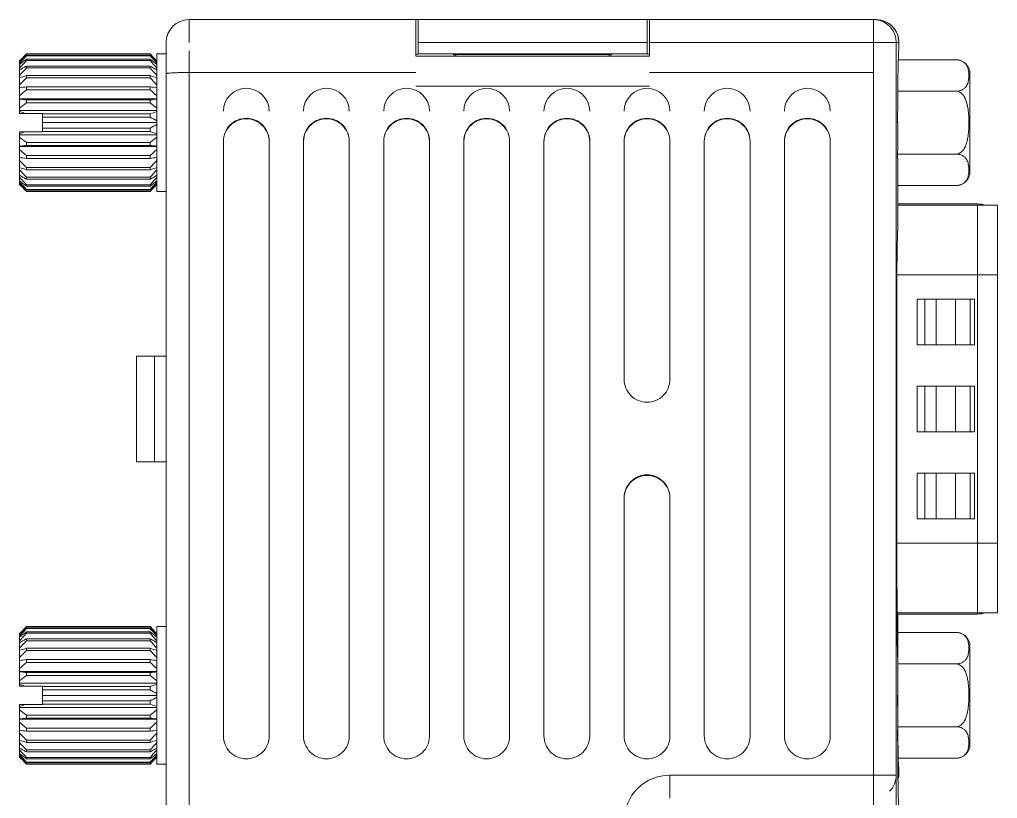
# Model space of a CAD drawing. Header units: millimetres. Extents: x 33157 to 59611, y -29750 to 1750.
# Drawn here: x 53860.87 to 53903.57, y -2091.5 to -2057.5 of the extents above; entities that cross this region are included whole.
import ezdxf

# ---------------------------------------------------------------- set-up
doc = ezdxf.new("R2010")
doc.units = ezdxf.units.MM
for name, color, linetype, lineweight in [('3_GB861_2-87DXF_CONTINUOUS_LINE', 7, 'Continuous', 18), ('LKC270_DXF_CONTINUOUS_LINE', 7, 'Continuous', 18), ('LKC271_DXF_CONTINUOUS_LINE', 7, 'Continuous', 18), ('LKC274_DXF_CONTINUOUS_LINE', 7, 'Continuous', 18), ('LKC276_DXF_CONTINUOUS_LINE', 7, 'Continuous', 18), ('M447D3_DXF_CONTINUOUS_LINE', 7, 'Continuous', 18), ('MALE-SHELL_1DXF_CONTINUOUS_LINE', 7, 'Continuous', 18), ('SCREW_4_DXF_CONTINUOUS_LINE', 7, 'Continuous', 18)]:
    doc.layers.add(name, color=color, linetype=linetype, lineweight=lineweight)

msp = doc.modelspace()

# ---------------------------------------------------------------- linework, layer by layer
at = {"layer": '3_GB861_2-87DXF_CONTINUOUS_LINE', "color": 7, "linetype": 'Continuous'}
for p, q in [((53866.866, -2058.999), (53866.866, -2064.999)), ((53866.866, -2058.999), (53867.266, -2058.999)), ((53866.866, -2064.999), (53867.266, -2064.999)), ((53866.866, -2083.999), (53866.866, -2089.999)), ((53866.866, -2083.999), (53867.266, -2083.999)), ((53866.866, -2089.999), (53867.266, -2089.999))]:
    msp.add_line(p, q, dxfattribs=at)
at = {"layer": 'LKC270_DXF_CONTINUOUS_LINE', "color": 7, "linetype": 'Continuous'}
for p, q in [((53868.266, -2057.499), (53868.266, -2058.499)), ((53868.266, -2057.499), (53878.166, -2057.499)), ((53878.166, -2057.499), (53878.166, -2059.099)), ((53888.366, -2059.099), (53888.366, -2057.499)), ((53888.366, -2057.499), (53898.266, -2057.499)), ((53898.148, -2091.481), (53898.148, -2057.499)), ((53867.266, -2060.859), (53867.266, -2058.499)), ((53888.366, -2058.499), (53899.266, -2058.499)), ((53899.148, -2058.499), (53899.148, -2090.481)), ((53899.266, -2058.754), (53899.266, -2058.499)), ((53868.266, -2096.899), (53868.266, -2058.863)), ((53898.148, -2092.801), (53898.148, -2058.863)), ((53878.166, -2059.099), (53888.366, -2059.099)), ((53879.916, -2059.021), (53879.916, -2059.099)), ((53886.616, -2059.021), (53886.616, -2059.099)), ((53868.266, -2059.811), (53878.166, -2059.811)), ((53888.366, -2059.811), (53898.148, -2059.811)), ((53867.266, -2096.899), (53867.266, -2060.059)), ((53899.148, -2059.901), (53899.148, -2091.801)), ((53878.166, -2060.41), (53888.366, -2060.41)), ((53869.766, -2062.807), (53869.766, -2088.771)), ((53871.766, -2088.771), (53871.766, -2062.807)), ((53873.266, -2062.807), (53873.266, -2088.771)), ((53875.266, -2088.771), (53875.266, -2062.807)), ((53876.766, -2062.807), (53876.766, -2088.771)), ((53878.766, -2088.771), (53878.766, -2062.807)), ((53880.266, -2062.807), (53880.266, -2088.771)), ((53882.266, -2088.771), (53882.266, -2062.807)), ((53883.766, -2062.807), (53883.766, -2088.771)), ((53885.766, -2088.771), (53885.766, -2062.807)), ((53887.266, -2062.807), (53887.266, -2073.204)), ((53889.266, -2073.204), (53889.266, -2062.807)), ((53890.766, -2062.807), (53890.766, -2088.771)), ((53892.766, -2088.771), (53892.766, -2062.807)), ((53894.266, -2062.807), (53894.266, -2088.771)), ((53896.266, -2088.771), (53896.266, -2062.807)), ((53899.21, -2063.546), (53899.21, -2066.731)), ((53899.176, -2082.709), (53899.176, -2069.138)), ((53887.266, -2078.373), (53887.266, -2088.771)), ((53889.266, -2088.771), (53889.266, -2078.373)), ((53899.21, -2083.805), (53899.21, -2085.317)), ((53899.21, -2085.317), (53899.21, -2088.502)), ((53889.266, -2090.481), (53899.148, -2090.481)), ((53889.266, -2091.481), (53889.266, -2090.481)), ((53899.22, -2090.409), (53899.266, -2090.364)), ((53899.266, -2090.364), (53899.266, -2090.243))]:
    msp.add_line(p, q, dxfattribs=at)
for centre, radius, start, end in [((53868.266, -2058.499), 1, 90, 180), ((53898.148, -2058.498), 0.999, 83.2767, 89.9877), ((53898.148, -2058.499), 1, 359.9956, 83.2878), ((53870.766, -2061.499), 1, 0, 180), ((53874.266, -2061.499), 1, 0, 180), ((53877.766, -2061.499), 1, 0, 180), ((53881.266, -2061.499), 1, 0, 180), ((53884.766, -2061.499), 1, 0, 180), ((53888.266, -2061.499), 1, 0, 180), ((53891.766, -2061.499), 1, 0, 180), ((53895.266, -2061.499), 1, 360, 180), ((53870.779, -2088.771), 0.987, 358.5058, 359.9992), ((53874.279, -2088.771), 0.987, 358.5058, 359.9992), ((53877.779, -2088.771), 0.987, 358.5058, 359.9992), ((53881.279, -2088.771), 0.987, 358.5058, 359.9992), ((53884.779, -2088.771), 0.987, 358.5058, 359.9992), ((53888.279, -2088.771), 0.987, 358.5058, 359.9992), ((53891.779, -2088.771), 0.987, 358.5058, 359.9992), ((53895.279, -2088.771), 0.987, 358.5058, 359.9992), ((53889.267, -2092.481), 2, 90.0053, 180.0041), ((53898.149, -2090.481), 1, 315.0017, 0.0193)]:
    msp.add_arc(centre, radius, start, end, dxfattribs=at)
for centre, major_axis, ratio, start_param, end_param in [((53898.266, -2058.499), (1, 0), 0.999848, 0, 1.570796), ((53899.266, -2062.004), (0, 3.25), 0.017455, 0, 1.570796), ((53899.266, -2063.716), (-0.003, 3.25), 0.017431, 1.01415, 1.518421), ((53899.221, -2069.274), (-0.002, 2.6), 0.017431, 0.210248, 1.518421), ((53899.221, -2081.294), (0, 2.6), 0.017455, 1.570796, 2.878969), ((53899.221, -2082.845), (-0.002, 2.6), 0.017431, 1.518421, 2.826593), ((53899.266, -2086.994), (0, 3.25), 0.017455, 1.570796, 3.126207), ((53899.266, -2088.672), (-0.003, 3.25), 0.017431, 1.518421, 3.073832), ((53898.265, -2090.364), (0.707, 0.707), 0.999695, 5.210518, 5.497939)]:
    msp.add_ellipse(centre, major_axis=major_axis, ratio=ratio, start_param=start_param, end_param=end_param, dxfattribs=at)
for points, knots in [([(53867.266, -2059.863), (53867.266, -2059.861), (53867.274, -2059.856), (53867.288, -2059.852), (53867.313, -2059.847), (53867.362, -2059.84), (53867.446, -2059.833), (53867.568, -2059.825), (53867.718, -2059.819), (53867.889, -2059.814), (53868.074, -2059.811), (53868.201, -2059.811), (53868.266, -2059.811)], [0, 0, 0, 0, 9830.019034, 31152.590341, 65172.908882, 111855.814431, 241542.665594, 415607.155965, 627495.215038, 869035.770207, 1131242.41248, 1403674.706802, 1403674.706802, 1403674.706802, 1403674.706802]), ([(53871.766, -2062.807), (53871.766, -2062.677), (53871.714, -2062.414), (53871.492, -2062.082), (53871.159, -2061.86), (53870.766, -2061.782), (53870.374, -2061.86), (53870.041, -2062.082), (53869.819, -2062.414), (53869.766, -2062.677), (53869.766, -2062.807)], [0, 0, 0, 0, 142245.04512, 284513.059149, 426870.868316, 569281.347165, 711691.826014, 854049.63518, 996317.649209, 1138562.694329, 1138562.694329, 1138562.694329, 1138562.694329]), ([(53869.767, -2062.807), (53869.77, -2062.679), (53869.827, -2062.422), (53870.051, -2062.1), (53870.38, -2061.884), (53870.766, -2061.809), (53871.153, -2061.884), (53871.482, -2062.1), (53871.706, -2062.422), (53871.763, -2062.679), (53871.766, -2062.807)], [0, 0, 0, 0, 142264.166071, 284526.06027, 426875.967803, 569277.223685, 711678.479567, 854028.3871, 996290.281299, 1138554.44737, 1138554.44737, 1138554.44737, 1138554.44737]), ([(53875.266, -2062.807), (53875.266, -2062.677), (53875.214, -2062.414), (53874.992, -2062.082), (53874.659, -2061.86), (53874.266, -2061.782), (53873.874, -2061.86), (53873.541, -2062.082), (53873.319, -2062.414), (53873.266, -2062.677), (53873.266, -2062.807)], [0, 0, 0, 0, 142254.10425, 284531.178871, 426898.054349, 569317.602864, 711737.151379, 854104.026857, 996381.101478, 1138635.205728, 1138635.205728, 1138635.205728, 1138635.205728]), ([(53873.267, -2062.807), (53873.27, -2062.679), (53873.327, -2062.422), (53873.551, -2062.1), (53873.88, -2061.884), (53874.266, -2061.809), (53874.653, -2061.884), (53874.982, -2062.1), (53875.206, -2062.422), (53875.263, -2062.679), (53875.266, -2062.807)], [0, 0, 0, 0, 142273.226484, 284544.180951, 426903.154357, 569313.479383, 711723.804409, 854082.777815, 996353.732282, 1138626.958766, 1138626.958766, 1138626.958766, 1138626.958766]), ([(53878.766, -2062.807), (53878.766, -2062.677), (53878.714, -2062.414), (53878.492, -2062.082), (53878.159, -2061.86), (53877.766, -2061.782), (53877.374, -2061.86), (53877.041, -2062.082), (53876.819, -2062.414), (53876.766, -2062.677), (53876.766, -2062.807)], [0, 0, 0, 0, 142263.16338, 284549.298595, 426925.240385, 569353.858566, 711782.476747, 854158.418537, 996444.553751, 1138707.717132, 1138707.717132, 1138707.717132, 1138707.717132]), ([(53876.767, -2062.807), (53876.77, -2062.679), (53876.827, -2062.422), (53877.051, -2062.1), (53877.38, -2061.884), (53877.766, -2061.809), (53878.153, -2061.884), (53878.482, -2062.1), (53878.706, -2062.422), (53878.763, -2062.679), (53878.766, -2062.807)], [0, 0, 0, 0, 142282.286897, 284562.301633, 426930.340913, 569349.735083, 711769.129253, 854137.168533, 996417.183269, 1138699.470166, 1138699.470166, 1138699.470166, 1138699.470166]), ([(53882.266, -2062.807), (53882.266, -2062.677), (53882.214, -2062.414), (53881.992, -2062.082), (53881.659, -2061.86), (53881.266, -2061.782), (53880.874, -2061.86), (53880.541, -2062.082), (53880.319, -2062.414), (53880.266, -2062.677), (53880.266, -2062.807)], [0, 0, 0, 0, 142272.222511, 284567.41832, 426952.426422, 569390.11427, 711827.802118, 854212.81022, 996508.006029, 1138780.22854, 1138780.22854, 1138780.22854, 1138780.22854]), ([(53880.267, -2062.807), (53880.27, -2062.679), (53880.327, -2062.422), (53880.551, -2062.1), (53880.88, -2061.884), (53881.266, -2061.809), (53881.653, -2061.884), (53881.982, -2062.1), (53882.206, -2062.422), (53882.263, -2062.679), (53882.266, -2062.807)], [0, 0, 0, 0, 142291.347311, 284580.422316, 426957.527471, 569385.990786, 711814.454101, 854191.559255, 996480.634261, 1138771.981572, 1138771.981572, 1138771.981572, 1138771.981572]), ([(53885.766, -2062.807), (53885.766, -2062.677), (53885.714, -2062.414), (53885.492, -2062.082), (53885.159, -2061.86), (53884.766, -2061.782), (53884.374, -2061.86), (53884.041, -2062.082), (53883.819, -2062.414), (53883.766, -2062.677), (53883.766, -2062.807)], [0, 0, 0, 0, 142281.281643, 284585.538046, 426979.612461, 569426.369976, 711873.127492, 854267.201907, 996571.45831, 1138852.739953, 1138852.739953, 1138852.739953, 1138852.739953]), ([(53883.767, -2062.807), (53883.77, -2062.679), (53883.827, -2062.422), (53884.051, -2062.1), (53884.38, -2061.884), (53884.766, -2061.809), (53885.153, -2061.884), (53885.482, -2062.1), (53885.706, -2062.422), (53885.763, -2062.679), (53885.766, -2062.807)], [0, 0, 0, 0, 142300.407726, 284598.543001, 426984.71403, 569422.246491, 711859.778951, 854245.949981, 996544.085256, 1138844.492981, 1138844.492981, 1138844.492981, 1138844.492981]), ([(53889.266, -2062.807), (53889.266, -2062.677), (53889.214, -2062.414), (53888.992, -2062.082), (53888.659, -2061.86), (53888.266, -2061.782), (53887.874, -2061.86), (53887.541, -2062.082), (53887.319, -2062.414), (53887.266, -2062.677), (53887.266, -2062.807)], [0, 0, 0, 0, 142290.340775, 284603.657773, 427006.798502, 569462.625685, 711918.452869, 854321.593598, 996634.910595, 1138925.25137, 1138925.25137, 1138925.25137, 1138925.25137]), ([(53887.267, -2062.807), (53887.27, -2062.679), (53887.327, -2062.422), (53887.551, -2062.1), (53887.88, -2061.884), (53888.266, -2061.809), (53888.653, -2061.884), (53888.982, -2062.1), (53889.206, -2062.422), (53889.263, -2062.679), (53889.266, -2062.807)], [0, 0, 0, 0, 142309.468141, 284616.663686, 427011.900591, 569458.502198, 711905.103804, 854300.340709, 996607.536255, 1138917.004396, 1138917.004396, 1138917.004396, 1138917.004396]), ([(53892.766, -2062.807), (53892.766, -2062.677), (53892.714, -2062.414), (53892.492, -2062.082), (53892.159, -2061.86), (53891.766, -2061.782), (53891.374, -2061.86), (53891.041, -2062.082), (53890.819, -2062.414), (53890.766, -2062.677), (53890.766, -2062.807)], [0, 0, 0, 0, 142299.399908, 284621.777501, 427033.984544, 569498.881396, 711963.778248, 854375.985292, 996698.362885, 1138997.762792, 1138997.762792, 1138997.762792, 1138997.762792]), ([(53890.767, -2062.807), (53890.77, -2062.679), (53890.827, -2062.422), (53891.051, -2062.1), (53891.38, -2061.884), (53891.766, -2061.809), (53892.153, -2061.884), (53892.482, -2062.1), (53892.706, -2062.422), (53892.763, -2062.679), (53892.766, -2062.807)], [0, 0, 0, 0, 142318.528556, 284634.784373, 427039.087154, 569494.757907, 711950.42866, 854354.731442, 996670.987258, 1138989.515815, 1138989.515815, 1138989.515815, 1138989.515815]), ([(53896.266, -2062.807), (53896.266, -2062.677), (53896.214, -2062.414), (53895.992, -2062.082), (53895.659, -2061.86), (53895.266, -2061.782), (53894.874, -2061.86), (53894.541, -2062.082), (53894.319, -2062.414), (53894.266, -2062.677), (53894.266, -2062.807)], [0, 0, 0, 0, 142308.459041, 284639.89723, 427061.170588, 569535.13711, 712009.103631, 854430.376989, 996761.815178, 1139070.274219, 1139070.274219, 1139070.274219, 1139070.274219]), ([(53894.267, -2062.807), (53894.27, -2062.679), (53894.327, -2062.422), (53894.551, -2062.1), (53894.88, -2061.884), (53895.266, -2061.809), (53895.653, -2061.884), (53895.982, -2062.1), (53896.206, -2062.422), (53896.263, -2062.679), (53896.266, -2062.807)], [0, 0, 0, 0, 142327.588973, 284652.905061, 427066.273719, 569531.013619, 711995.753519, 854409.122178, 996734.438266, 1139062.027238, 1139062.027238, 1139062.027238, 1139062.027238]), ([(53887.266, -2073.204), (53887.266, -2073.334), (53887.318, -2073.597), (53887.541, -2073.929), (53887.874, -2074.151), (53888.266, -2074.229), (53888.659, -2074.151), (53888.992, -2073.929), (53889.214, -2073.597), (53889.266, -2073.334), (53889.266, -2073.204)], [0, 0, 0, 0, 142308.812544, 284631.633978, 427052.814145, 569523.386623, 711993.680262, 854414.581477, 996737.083637, 1139045.372903, 1139045.372903, 1139045.372903, 1139045.372903]), ([(53889.266, -2078.373), (53889.266, -2078.243), (53889.214, -2077.981), (53888.992, -2077.649), (53888.659, -2077.426), (53888.266, -2077.349), (53887.874, -2077.426), (53887.541, -2077.649), (53887.318, -2077.981), (53887.266, -2078.243), (53887.266, -2078.373)], [0, 0, 0, 0, 142314.506351, 284643.226218, 427070.349437, 569546.867239, 712023.663891, 854451.066075, 996780.10523, 1139095.134881, 1139095.134881, 1139095.134881, 1139095.134881]), ([(53887.267, -2078.374), (53887.27, -2078.246), (53887.327, -2077.989), (53887.551, -2077.666), (53887.88, -2077.451), (53888.266, -2077.376), (53888.653, -2077.451), (53888.982, -2077.666), (53889.206, -2077.989), (53889.263, -2078.246), (53889.266, -2078.374)], [0, 0, 0, 0, 142340.273218, 284660.004143, 427077.947139, 569544.152792, 712010.080507, 854427.744883, 996747.171899, 1139086.887648, 1139086.887648, 1139086.887648, 1139086.887648]), ([(53869.766, -2088.771), (53869.766, -2088.9), (53869.818, -2089.16), (53870.037, -2089.49), (53870.365, -2089.713), (53870.753, -2089.795), (53871.143, -2089.723), (53871.477, -2089.509), (53871.705, -2089.185), (53871.763, -2088.925), (53871.766, -2088.797)], [0, 0, 0, 0, 142277.091244, 284575.938332, 426964.643288, 569406.227565, 711849.932614, 854242.599069, 996547.327989, 1138852.67804, 1138852.67804, 1138852.67804, 1138852.67804]), ([(53873.266, -2088.771), (53873.266, -2088.9), (53873.318, -2089.16), (53873.537, -2089.49), (53873.865, -2089.713), (53874.253, -2089.795), (53874.643, -2089.723), (53874.977, -2089.509), (53875.205, -2089.185), (53875.263, -2088.925), (53875.266, -2088.797)], [0, 0, 0, 0, 142286.149988, 284594.057205, 426991.828011, 569442.481506, 711895.255907, 854296.988465, 996610.777889, 1138925.188483, 1138925.188483, 1138925.188483, 1138925.188483]), ([(53876.766, -2088.771), (53876.766, -2088.9), (53876.818, -2089.16), (53877.037, -2089.49), (53877.365, -2089.713), (53877.753, -2089.795), (53878.143, -2089.723), (53878.477, -2089.509), (53878.705, -2089.185), (53878.763, -2088.925), (53878.766, -2088.797)], [0, 0, 0, 0, 142295.208732, 284612.176079, 427019.012737, 569478.735449, 711940.579203, 854351.377864, 996674.227793, 1138997.698931, 1138997.698931, 1138997.698931, 1138997.698931]), ([(53880.266, -2088.771), (53880.266, -2088.9), (53880.318, -2089.16), (53880.537, -2089.49), (53880.865, -2089.713), (53881.253, -2089.795), (53881.643, -2089.723), (53881.977, -2089.509), (53882.205, -2089.185), (53882.263, -2088.925), (53882.266, -2088.797)], [0, 0, 0, 0, 142304.267478, 284630.294955, 427046.197464, 569514.989395, 711985.902503, 854405.767267, 996737.677701, 1139070.209383, 1139070.209383, 1139070.209383, 1139070.209383]), ([(53883.766, -2088.771), (53883.766, -2088.9), (53883.818, -2089.16), (53884.037, -2089.49), (53884.365, -2089.713), (53884.753, -2089.795), (53885.143, -2089.723), (53885.477, -2089.509), (53885.705, -2089.185), (53885.763, -2088.925), (53885.766, -2088.797)], [0, 0, 0, 0, 142313.326223, 284648.413832, 427073.382193, 569551.243343, 712031.225805, 854460.156674, 996801.127613, 1139142.71984, 1139142.71984, 1139142.71984, 1139142.71984]), ([(53887.266, -2088.771), (53887.266, -2088.9), (53887.318, -2089.16), (53887.537, -2089.49), (53887.865, -2089.713), (53888.253, -2089.795), (53888.643, -2089.723), (53888.977, -2089.509), (53889.205, -2089.185), (53889.263, -2088.925), (53889.266, -2088.797)], [0, 0, 0, 0, 142322.38497, 284666.53271, 427100.566924, 569587.497294, 712076.54911, 854514.546084, 996864.577529, 1139215.230302, 1139215.230302, 1139215.230302, 1139215.230302]), ([(53890.766, -2088.771), (53890.766, -2088.9), (53890.818, -2089.16), (53891.037, -2089.49), (53891.365, -2089.713), (53891.753, -2089.795), (53892.143, -2089.723), (53892.477, -2089.509), (53892.705, -2089.185), (53892.763, -2088.925), (53892.766, -2088.797)], [0, 0, 0, 0, 142331.443717, 284684.651589, 427127.751657, 569623.751246, 712121.872418, 854568.935498, 996928.02745, 1139287.740769, 1139287.740769, 1139287.740769, 1139287.740769]), ([(53894.266, -2088.771), (53894.266, -2088.9), (53894.318, -2089.16), (53894.537, -2089.49), (53894.865, -2089.713), (53895.253, -2089.795), (53895.643, -2089.723), (53895.977, -2089.509), (53896.205, -2089.185), (53896.263, -2088.925), (53896.266, -2088.797)], [0, 0, 0, 0, 142340.502464, 284702.770469, 427154.936391, 569660.005202, 712167.195729, 854623.324915, 996991.477374, 1139360.25124, 1139360.25124, 1139360.25124, 1139360.25124])]:
    msp.add_open_spline(points, degree=3, knots=knots, dxfattribs=at)
at = {"layer": 'LKC271_DXF_CONTINUOUS_LINE', "color": 7, "linetype": 'Continuous'}
for p, q in [((53878.166, -2057.499), (53888.366, -2057.499)), ((53878.266, -2059.012), (53878.266, -2057.499)), ((53888.266, -2057.499), (53888.266, -2059.012)), ((53878.266, -2058.499), (53888.266, -2058.499)), ((53899.266, -2058.754), (53899.266, -2058.499)), ((53878.166, -2059.012), (53878.266, -2059.012)), ((53878.266, -2058.999), (53888.266, -2058.999)), ((53879.816, -2059.037), (53879.816, -2059.021)), ((53879.816, -2059.021), (53886.716, -2059.021)), ((53879.916, -2059.037), (53879.816, -2059.037)), ((53886.716, -2059.037), (53886.616, -2059.037)), ((53886.716, -2059.021), (53886.716, -2059.037)), ((53888.266, -2059.012), (53888.366, -2059.012)), ((53899.21, -2083.805), (53899.21, -2083.449)), ((53899.266, -2090.364), (53899.266, -2090.244))]:
    msp.add_line(p, q, dxfattribs=at)
msp.add_arc((53868.266, -2058.499), 1, 158.0157, 163.3267, dxfattribs=at)
for centre, major_axis, ratio, start_param, end_param in [((53898.266, -2058.499), (1, 0), 0.999848, 0, 1.256647), ((53898.266, -2090.363), (0.707, -0.707), 0.999695, 0.497298, 0.785246)]:
    msp.add_ellipse(centre, major_axis=major_axis, ratio=ratio, start_param=start_param, end_param=end_param, dxfattribs=at)
at = {"layer": 'LKC274_DXF_CONTINUOUS_LINE', "color": 7, "linetype": 'Continuous'}
for p, q in [((53865.966, -2072.199), (53865.966, -2076.799)), ((53867.266, -2072.199), (53865.966, -2072.199)), ((53866.766, -2076.799), (53866.766, -2072.199)), ((53865.966, -2076.799), (53867.266, -2076.799))]:
    msp.add_line(p, q, dxfattribs=at)
at = {"layer": 'LKC276_DXF_CONTINUOUS_LINE', "color": 7, "linetype": 'Continuous'}
for p, q in [((53860.866, -2061.599), (53860.866, -2059.299)), ((53860.87, -2059.303), (53860.866, -2059.307)), ((53861.166, -2059), (53861.141, -2059.025)), ((53861.166, -2059), (53866.566, -2059)), ((53861.166, -2059.051), (53861.166, -2059.08)), ((53861.166, -2059.051), (53866.566, -2059.051)), ((53861.166, -2059.08), (53866.566, -2059.08)), ((53861.166, -2059.23), (53861.166, -2059.287)), ((53861.166, -2059.23), (53866.566, -2059.23)), ((53861.166, -2059.287), (53866.566, -2059.287)), ((53866.592, -2059.025), (53866.566, -2059)), ((53866.566, -2059.08), (53866.566, -2059.051)), ((53866.566, -2059.287), (53866.566, -2059.23)), ((53866.866, -2059.307), (53866.862, -2059.303)), ((53861.132, -2059.551), (53861.166, -2059.531)), ((53861.166, -2059.531), (53861.166, -2059.613)), ((53861.166, -2059.531), (53866.566, -2059.531)), ((53861.166, -2059.613), (53866.566, -2059.613)), ((53866.566, -2059.613), (53866.566, -2059.531)), ((53866.566, -2059.531), (53866.601, -2059.551)), ((53861.166, -2059.94), (53861.166, -2060.044)), ((53861.166, -2059.94), (53866.566, -2059.94)), ((53861.166, -2060.044), (53866.566, -2060.044)), ((53866.566, -2060.044), (53866.566, -2059.94)), ((53861.166, -2060.439), (53861.166, -2060.559)), ((53861.166, -2060.439), (53866.566, -2060.439)), ((53861.166, -2060.559), (53866.566, -2060.559)), ((53866.566, -2060.559), (53866.566, -2060.439)), ((53860.866, -2060.955), (53866.866, -2060.955)), ((53861.166, -2061.006), (53861.166, -2061.138)), ((53861.166, -2061.006), (53866.566, -2061.006)), ((53866.566, -2061.138), (53866.566, -2061.006)), ((53860.866, -2061.465), (53866.866, -2061.465)), ((53861.166, -2061.138), (53866.566, -2061.138)), ((53860.866, -2061.599), (53861.866, -2061.599)), ((53861.866, -2061.599), (53861.866, -2062.399)), ((53861.866, -2061.616), (53866.566, -2061.616)), ((53861.866, -2061.754), (53866.566, -2061.754)), ((53866.566, -2061.754), (53866.566, -2061.616)), ((53860.866, -2064.699), (53860.866, -2062.399)), ((53860.866, -2062.399), (53861.866, -2062.399)), ((53861.866, -2061.999), (53866.866, -2061.999)), ((53861.866, -2062.243), (53866.566, -2062.243)), ((53861.866, -2062.381), (53866.566, -2062.381)), ((53866.566, -2062.381), (53866.566, -2062.243)), ((53860.866, -2062.532), (53866.866, -2062.532)), ((53860.866, -2063.043), (53866.866, -2063.043)), ((53861.166, -2062.859), (53861.166, -2062.992)), ((53861.166, -2062.859), (53866.566, -2062.859)), ((53861.166, -2062.992), (53866.566, -2062.992)), ((53866.566, -2062.992), (53866.566, -2062.859)), ((53861.166, -2063.438), (53861.166, -2063.559)), ((53861.166, -2063.438), (53866.566, -2063.438)), ((53861.166, -2063.559), (53866.566, -2063.559)), ((53866.566, -2063.559), (53866.566, -2063.438)), ((53861.166, -2063.954), (53861.166, -2064.057)), ((53861.166, -2063.954), (53866.566, -2063.954)), ((53861.166, -2064.057), (53866.566, -2064.057)), ((53866.566, -2064.057), (53866.566, -2063.954)), ((53861.166, -2064.466), (53861.132, -2064.447)), ((53861.166, -2064.384), (53861.166, -2064.466)), ((53861.166, -2064.384), (53866.566, -2064.384)), ((53861.166, -2064.466), (53866.566, -2064.466)), ((53866.566, -2064.466), (53866.566, -2064.384)), ((53866.601, -2064.447), (53866.566, -2064.466)), ((53860.866, -2064.691), (53860.87, -2064.695)), ((53861.166, -2064.71), (53861.166, -2064.767)), ((53861.166, -2064.71), (53866.566, -2064.71)), ((53861.166, -2064.767), (53866.566, -2064.767)), ((53861.166, -2064.918), (53861.166, -2064.947)), ((53861.166, -2064.918), (53866.566, -2064.918)), ((53861.166, -2064.947), (53866.566, -2064.947)), ((53866.566, -2064.767), (53866.566, -2064.71)), ((53866.566, -2064.947), (53866.566, -2064.918)), ((53866.862, -2064.695), (53866.866, -2064.691)), ((53861.141, -2064.972), (53861.166, -2064.998)), ((53861.166, -2064.998), (53866.566, -2064.998)), ((53866.566, -2064.998), (53866.592, -2064.972)), ((53861.166, -2084), (53861.141, -2084.025)), ((53861.166, -2084), (53866.566, -2084)), ((53861.166, -2084.051), (53861.166, -2084.08)), ((53861.166, -2084.051), (53866.566, -2084.051)), ((53861.166, -2084.08), (53866.566, -2084.08)), ((53866.592, -2084.025), (53866.566, -2084)), ((53866.566, -2084.08), (53866.566, -2084.051)), ((53860.866, -2086.599), (53860.866, -2084.299)), ((53860.87, -2084.303), (53860.866, -2084.307)), ((53861.132, -2084.551), (53861.166, -2084.531)), ((53861.166, -2084.23), (53861.166, -2084.287)), ((53861.166, -2084.23), (53866.566, -2084.23)), ((53861.166, -2084.287), (53866.566, -2084.287)), ((53861.166, -2084.531), (53861.166, -2084.613)), ((53861.166, -2084.531), (53866.566, -2084.531)), ((53861.166, -2084.613), (53866.566, -2084.613)), ((53866.566, -2084.287), (53866.566, -2084.23)), ((53866.566, -2084.613), (53866.566, -2084.531)), ((53866.566, -2084.531), (53866.601, -2084.551)), ((53866.866, -2084.307), (53866.862, -2084.303)), ((53861.166, -2084.94), (53861.166, -2085.044)), ((53861.166, -2084.94), (53866.566, -2084.94)), ((53866.566, -2085.044), (53866.566, -2084.94)), ((53861.166, -2085.044), (53866.566, -2085.044)), ((53861.166, -2085.439), (53861.166, -2085.559)), ((53861.166, -2085.439), (53866.566, -2085.439)), ((53866.566, -2085.559), (53866.566, -2085.439)), ((53861.166, -2085.559), (53866.566, -2085.559)), ((53860.866, -2085.955), (53866.866, -2085.955)), ((53861.166, -2086.006), (53861.166, -2086.138)), ((53861.166, -2086.006), (53866.566, -2086.006)), ((53861.166, -2086.138), (53866.566, -2086.138)), ((53866.566, -2086.138), (53866.566, -2086.006)), ((53860.866, -2086.465), (53866.866, -2086.465)), ((53860.866, -2086.599), (53861.866, -2086.599)), ((53861.866, -2086.599), (53861.866, -2087.399)), ((53861.866, -2086.616), (53866.566, -2086.616)), ((53866.566, -2086.754), (53866.566, -2086.616)), ((53861.866, -2086.754), (53866.566, -2086.754)), ((53861.866, -2086.999), (53866.866, -2086.999)), ((53860.866, -2089.699), (53860.866, -2087.399)), ((53860.866, -2087.399), (53861.866, -2087.399)), ((53860.866, -2087.532), (53866.866, -2087.532)), ((53861.866, -2087.243), (53866.566, -2087.243)), ((53861.866, -2087.381), (53866.566, -2087.381)), ((53866.566, -2087.381), (53866.566, -2087.243)), ((53861.166, -2087.859), (53861.166, -2087.992)), ((53861.166, -2087.859), (53866.566, -2087.859)), ((53861.166, -2087.992), (53866.566, -2087.992)), ((53866.566, -2087.992), (53866.566, -2087.859)), ((53860.866, -2088.043), (53866.866, -2088.043)), ((53861.166, -2088.438), (53861.166, -2088.559)), ((53861.166, -2088.438), (53866.566, -2088.438)), ((53866.566, -2088.559), (53866.566, -2088.438)), ((53861.166, -2088.559), (53866.566, -2088.559)), ((53861.166, -2088.954), (53861.166, -2089.057)), ((53861.166, -2088.954), (53866.566, -2088.954)), ((53861.166, -2089.057), (53866.566, -2089.057)), ((53866.566, -2089.057), (53866.566, -2088.954)), ((53860.866, -2089.691), (53860.87, -2089.695)), ((53861.166, -2089.466), (53861.132, -2089.447)), ((53861.166, -2089.384), (53861.166, -2089.466)), ((53861.166, -2089.384), (53866.566, -2089.384)), ((53861.166, -2089.466), (53866.566, -2089.466)), ((53861.166, -2089.71), (53861.166, -2089.767)), ((53861.166, -2089.71), (53866.566, -2089.71)), ((53866.566, -2089.466), (53866.566, -2089.384)), ((53866.601, -2089.447), (53866.566, -2089.466)), ((53866.566, -2089.767), (53866.566, -2089.71)), ((53866.862, -2089.695), (53866.866, -2089.691)), ((53861.141, -2089.972), (53861.166, -2089.998)), ((53861.166, -2089.767), (53866.566, -2089.767)), ((53861.166, -2089.918), (53861.166, -2089.947)), ((53861.166, -2089.918), (53866.566, -2089.918)), ((53861.166, -2089.947), (53866.566, -2089.947)), ((53861.166, -2089.998), (53866.566, -2089.998)), ((53866.566, -2089.947), (53866.566, -2089.918)), ((53866.566, -2089.998), (53866.592, -2089.972))]:
    msp.add_line(p, q, dxfattribs=at)
for centre, radius, start, end in [((53881.262, -2081.52), 30.145, 131.8077, 132.5773), ((53884.49, -2080.666), 31.78, 137.4147, 138.017), ((53878.375, -2082.494), 28.937, 126.49, 127.2324), ((53886.087, -2081.83), 33.604, 137.8684, 138.6366), ((53883.515, -2081.134), 31.454, 135.342, 136.0474), ((53889.029, -2084.827), 37.938, 137.2593, 137.427), ((53846.471, -2081.52), 30.145, 47.4227, 48.1923), ((53838.704, -2084.827), 37.938, 42.573, 42.7407), ((53849.358, -2082.494), 28.937, 52.7676, 53.51), ((53841.646, -2081.83), 33.604, 41.3634, 42.1316), ((53844.218, -2081.134), 31.454, 43.9526, 44.658), ((53843.243, -2080.666), 31.78, 41.983, 42.5853), ((53875.319, -2085.147), 29.265, 118.9984, 119.5937), ((53885.483, -2082.101), 33.121, 137.2379, 138.0078), ((53842.249, -2082.101), 33.121, 41.9922, 42.7621), ((53852.414, -2085.147), 29.265, 60.4063, 61.0016), ((53873.103, -2094.898), 36.939, 108.8524, 109.3449), ((53883.777, -2082.432), 31.819, 135.2825, 136.0555), ((53853.823, -2097.23), 39.407, 70.6706, 71.1322), ((53843.956, -2082.432), 31.819, 43.9445, 44.7175), ((53871.95, -2153.804), 93.986, 96.58823, 96.77237), ((53881.262, -2083.029), 30.145, 131.8077, 132.5773), ((53855.038, -2160.166), 100.391, 83.2335, 83.40589), ((53846.471, -2083.029), 30.145, 47.4227, 48.1923), ((53871.95, -1967.64), 93.986, 263.22763, 263.41177), ((53855.038, -1961.279), 100.391, 276.59411, 276.7665), ((53878.375, -2084.402), 28.937, 126.49, 127.2324), ((53872.788, -2027.558), 35.986, 250.6527, 251.0734), ((53849.358, -2084.402), 28.937, 52.7676, 53.51), ((53853.823, -2024.326), 39.407, 288.8678, 289.3294), ((53852.524, -2087.172), 29.038, 60.401, 61.0795), ((53873.449, -2098.344), 38.002, 108.9377, 109.3361), ((53851.602, -2035.181), 30.923, 298.9412, 299.5784), ((53854.63, -2097.339), 36.939, 70.6551, 71.1476), ((53878.375, -2039.595), 28.937, 232.7676, 233.51), ((53849.358, -2039.595), 28.937, 306.49, 307.2324), ((53872.695, -2162.719), 100.391, 96.59411, 96.7665), ((53881.262, -2040.968), 30.145, 227.4227, 228.1923), ((53855.783, -2156.357), 93.986, 83.22763, 83.41177), ((53846.471, -2040.968), 30.145, 311.8077, 312.5773), ((53872.695, -1963.832), 100.391, 263.2335, 263.40589), ((53883.777, -2041.565), 31.819, 223.9445, 224.7175), ((53855.783, -1970.193), 93.986, 276.58823, 276.77237), ((53843.956, -2041.565), 31.819, 315.2825, 316.0555), ((53873.91, -2026.768), 39.407, 250.6706, 251.1322), ((53885.483, -2041.896), 33.121, 221.9922, 222.7621), ((53854.63, -2029.1), 36.939, 288.8524, 289.3449), ((53842.249, -2041.896), 33.121, 317.2379, 318.0078), ((53875.319, -2038.85), 29.265, 240.4063, 241.0016), ((53886.087, -2042.168), 33.604, 221.3634, 222.1316), ((53878.375, -2041.503), 28.937, 232.7676, 233.51), ((53841.646, -2042.168), 33.604, 317.8684, 318.6366), ((53849.358, -2041.503), 28.937, 306.49, 307.2324), ((53852.414, -2038.85), 29.265, 298.9984, 299.5937), ((53884.49, -2043.331), 31.78, 221.983, 222.5853), ((53881.262, -2042.477), 30.145, 227.4227, 228.1923), ((53883.515, -2042.864), 31.454, 223.9526, 224.658), ((53889.029, -2039.17), 37.938, 222.573, 222.7407), ((53846.471, -2042.477), 30.145, 311.8077, 312.5773), ((53838.704, -2039.17), 37.938, 317.2593, 317.427), ((53844.218, -2042.864), 31.454, 315.342, 316.0474), ((53843.243, -2043.331), 31.78, 317.4147, 318.017), ((53881.262, -2106.52), 30.145, 131.8077, 132.5773), ((53884.49, -2105.666), 31.78, 137.4147, 138.017), ((53883.515, -2106.134), 31.454, 135.342, 136.0474), ((53889.029, -2109.827), 37.938, 137.2593, 137.427), ((53846.471, -2106.52), 30.145, 47.4227, 48.1923), ((53838.704, -2109.827), 37.938, 42.573, 42.7407), ((53844.218, -2106.134), 31.454, 43.9526, 44.658), ((53843.243, -2105.666), 31.78, 41.983, 42.5853), ((53878.375, -2107.494), 28.937, 126.49, 127.2324), ((53886.087, -2106.83), 33.604, 137.8684, 138.6366), ((53875.319, -2110.147), 29.265, 118.9984, 119.5937), ((53885.483, -2107.101), 33.121, 137.2379, 138.0078), ((53849.358, -2107.494), 28.937, 52.7676, 53.51), ((53841.646, -2106.83), 33.604, 41.3634, 42.1316), ((53842.249, -2107.101), 33.121, 41.9922, 42.7621), ((53852.414, -2110.147), 29.265, 60.4063, 61.0016), ((53873.103, -2119.898), 36.939, 108.8524, 109.3449), ((53853.823, -2122.23), 39.407, 70.6706, 71.1322), ((53883.777, -2107.432), 31.819, 135.2825, 136.0555), ((53871.95, -2178.804), 93.986, 96.58823, 96.77237), ((53843.956, -2107.432), 31.819, 43.9445, 44.7175), ((53855.038, -2185.166), 100.391, 83.2335, 83.40589), ((53881.262, -2108.029), 30.145, 131.8077, 132.5773), ((53846.471, -2108.029), 30.145, 47.4227, 48.1923), ((53871.95, -1992.64), 93.986, 263.22763, 263.41177), ((53878.375, -2109.402), 28.937, 126.49, 127.2324), ((53855.038, -1986.279), 100.391, 276.59411, 276.7665), ((53849.358, -2109.402), 28.937, 52.7676, 53.51), ((53872.788, -2052.558), 35.986, 250.6527, 251.0734), ((53853.823, -2049.326), 39.407, 288.8678, 289.3294), ((53852.524, -2112.172), 29.038, 60.401, 61.0795), ((53851.602, -2060.181), 30.923, 298.9412, 299.5784), ((53873.449, -2123.344), 38.002, 108.9377, 109.3361), ((53854.63, -2122.339), 36.939, 70.6551, 71.1476), ((53878.375, -2064.595), 28.937, 232.7676, 233.51), ((53872.695, -2187.719), 100.391, 96.59411, 96.7665), ((53849.358, -2064.595), 28.937, 306.49, 307.2324), ((53855.783, -2181.357), 93.986, 83.22763, 83.41177), ((53881.262, -2065.968), 30.145, 227.4227, 228.1923), ((53846.471, -2065.968), 30.145, 311.8077, 312.5773), ((53872.695, -1988.832), 100.391, 263.2335, 263.40589), ((53883.777, -2066.565), 31.819, 223.9445, 224.7175), ((53855.783, -1995.193), 93.986, 276.58823, 276.77237), ((53843.956, -2066.565), 31.819, 315.2825, 316.0555), ((53873.91, -2051.768), 39.407, 250.6706, 251.1322), ((53885.483, -2066.896), 33.121, 221.9922, 222.7621), ((53875.319, -2063.85), 29.265, 240.4063, 241.0016), ((53854.63, -2054.1), 36.939, 288.8524, 289.3449), ((53842.249, -2066.896), 33.121, 317.2379, 318.0078), ((53852.414, -2063.85), 29.265, 298.9984, 299.5937), ((53886.087, -2067.168), 33.604, 221.3634, 222.1316), ((53878.375, -2066.503), 28.937, 232.7676, 233.51), ((53884.49, -2068.331), 31.78, 221.983, 222.5853), ((53881.262, -2067.477), 30.145, 227.4227, 228.1923), ((53883.515, -2067.864), 31.454, 223.9526, 224.658), ((53841.646, -2067.168), 33.604, 317.8684, 318.6366), ((53849.358, -2066.503), 28.937, 306.49, 307.2324), ((53846.471, -2067.477), 30.145, 311.8077, 312.5773), ((53844.218, -2067.864), 31.454, 315.342, 316.0474), ((53843.243, -2068.331), 31.78, 317.4147, 318.017), ((53889.029, -2064.17), 37.938, 222.573, 222.7407), ((53838.704, -2064.17), 37.938, 317.2593, 317.427)]:
    msp.add_arc(centre, radius, start, end, dxfattribs=at)
at = {"layer": 'M447D3_DXF_CONTINUOUS_LINE', "color": 7, "linetype": 'Continuous'}
for p, q in [((53899.21, -2065.604), (53903.566, -2065.604)), ((53903.566, -2065.604), (53903.566, -2083.394)), ((53899.195, -2083.394), (53903.566, -2083.394))]:
    msp.add_line(p, q, dxfattribs=at)
at = {"layer": 'MALE-SHELL_1DXF_CONTINUOUS_LINE', "color": 7, "linetype": 'Continuous'}
for p, q in [((53899.21, -2065.549), (53902.7, -2065.549)), ((53902.7, -2083.449), (53902.7, -2065.549)), ((53903.566, -2068.649), (53899.177, -2068.649)), ((53900.066, -2071.699), (53900.066, -2069.699)), ((53900.066, -2069.699), (53902.566, -2069.699)), ((53900.391, -2071.699), (53900.391, -2069.699)), ((53900.896, -2071.699), (53900.896, -2069.699)), ((53901.732, -2071.699), (53901.732, -2069.699)), ((53902.379, -2069.699), (53902.379, -2071.699)), ((53902.566, -2071.699), (53902.566, -2069.699)), ((53900.066, -2071.699), (53902.566, -2071.699)), ((53900.066, -2075.499), (53900.066, -2073.499)), ((53900.066, -2073.499), (53902.566, -2073.499)), ((53900.391, -2075.499), (53900.391, -2073.499)), ((53900.896, -2075.499), (53900.896, -2073.499)), ((53901.732, -2075.499), (53901.732, -2073.499)), ((53902.379, -2073.499), (53902.379, -2075.499)), ((53902.566, -2075.499), (53902.566, -2073.499)), ((53900.066, -2075.499), (53902.566, -2075.499)), ((53900.066, -2077.299), (53902.566, -2077.299)), ((53900.066, -2079.299), (53900.066, -2077.299)), ((53900.391, -2079.299), (53900.391, -2077.299)), ((53900.896, -2079.299), (53900.896, -2077.299)), ((53901.732, -2079.299), (53901.732, -2077.299)), ((53902.379, -2077.299), (53902.379, -2079.299)), ((53902.566, -2079.299), (53902.566, -2077.299)), ((53900.066, -2079.299), (53902.566, -2079.299)), ((53899.176, -2080.349), (53903.566, -2080.349)), ((53899.196, -2083.449), (53902.7, -2083.449))]:
    msp.add_line(p, q, dxfattribs=at)
for centre, start, end in [((53902.7, -2066.549), 71.8428, 90), ((53902.7, -2082.449), 270, 288.1572)]:
    msp.add_arc(centre, 1, start, end, dxfattribs=at)
at = {"layer": 'SCREW_4_DXF_CONTINUOUS_LINE', "color": 7, "linetype": 'Continuous'}
for p, q in [((53899.236, -2059.256), (53901.766, -2059.256)), ((53902.366, -2059.856), (53902.366, -2064.141)), ((53899.215, -2060.627), (53901.766, -2060.627)), ((53899.21, -2063.37), (53901.766, -2063.37)), ((53899.21, -2064.741), (53901.766, -2064.741)), ((53899.21, -2084.256), (53901.766, -2084.256)), ((53902.366, -2084.856), (53902.366, -2089.141)), ((53899.21, -2085.627), (53901.766, -2085.627)), ((53899.215, -2088.37), (53901.766, -2088.37)), ((53899.236, -2089.741), (53901.766, -2089.741))]:
    msp.add_line(p, q, dxfattribs=at)
for centre, radius, start, end in [((53901.766, -2059.856), 0.6, 0, 90), ((53901.771, -2059.828), 0.572, 76.4548, 77.2023), ((53901.766, -2064.141), 0.6, 270, 0), ((53901.771, -2064.169), 0.572, 282.7989, 283.5445), ((53901.766, -2084.856), 0.6, 0, 90), ((53901.771, -2084.828), 0.572, 76.4548, 77.2023), ((53901.766, -2089.141), 0.6, 270, 0), ((53901.771, -2089.169), 0.572, 282.7989, 283.5445)]:
    msp.add_arc(centre, radius, start, end, dxfattribs=at)
for points, knots in [([(53901.766, -2059.256), (53901.778, -2059.256), (53901.822, -2059.258), (53901.865, -2059.264), (53901.897, -2059.271)], [0, 0, 0, 0, 87747.016839, 343089.878025, 343089.878025, 343089.878025, 343089.878025]), ([(53902.009, -2059.309), (53902.049, -2059.328), (53902.12, -2059.373), (53902.199, -2059.459), (53902.251, -2059.55), (53902.284, -2059.642), (53902.304, -2059.734), (53902.319, -2059.856), (53902.321, -2059.979), (53902.311, -2060.102), (53902.291, -2060.226), (53902.247, -2060.351), (53902.165, -2060.466), (53902.069, -2060.549), (53901.933, -2060.612), (53901.825, -2060.627), (53901.766, -2060.627)], [0, 0, 0, 0, 148312.364816, 273988.960002, 387192.006252, 494102.420906, 598032.401926, 700641.634484, 904625.038833, 1006895.65536, 1109994.54679, 1323809.203488, 1441943.046461, 1576878.816136, 1740160.253853, 1935290.467205, 1935290.467205, 1935290.467205, 1935290.467205]), ([(53901.905, -2059.273), (53901.914, -2059.275), (53901.95, -2059.284), (53901.984, -2059.298), (53902.009, -2059.309)], [0, 0, 0, 0, 90375.498583, 343090.770709, 343090.770709, 343090.770709, 343090.770709]), ([(53901.766, -2060.627), (53901.8, -2060.627), (53901.867, -2060.639), (53901.957, -2060.686), (53902.033, -2060.752), (53902.115, -2060.857), (53902.19, -2061.009), (53902.248, -2061.201), (53902.284, -2061.398), (53902.306, -2061.598), (53902.317, -2061.798), (53902.321, -2061.999), (53902.317, -2062.199), (53902.306, -2062.4), (53902.284, -2062.599), (53902.248, -2062.796), (53902.19, -2062.989), (53902.115, -2063.14), (53902.033, -2063.245), (53901.957, -2063.312), (53901.867, -2063.358), (53901.8, -2063.37), (53901.766, -2063.37)], [0, 0, 0, 0, 85114.286119, 170330.219536, 255646.943951, 341023.670266, 511597.828732, 682355.568324, 853176.71453, 1024016.634597, 1194862.571161, 1365710.32685, 1536558.086909, 1707404.054065, 1878243.883996, 2049064.739852, 2219821.805056, 2390395.302792, 2475771.612839, 2561088.258043, 2646304.413797, 2731418.956943, 2731418.956943, 2731418.956943, 2731418.956943]), ([(53902.009, -2064.688), (53902.049, -2064.669), (53902.12, -2064.624), (53902.199, -2064.538), (53902.251, -2064.447), (53902.284, -2064.356), (53902.304, -2064.264), (53902.319, -2064.141), (53902.321, -2064.018), (53902.311, -2063.896), (53902.291, -2063.772), (53902.247, -2063.646), (53902.165, -2063.531), (53902.069, -2063.449), (53901.933, -2063.386), (53901.825, -2063.37), (53901.766, -2063.37)], [0, 0, 0, 0, 148319.89765, 274002.440928, 387210.458914, 494125.388173, 598059.654634, 700673.083051, 904664.748611, 1006939.48159, 1110042.483526, 1323865.90345, 1442004.55273, 1576945.910143, 1740233.810999, 1935371.535376, 1935371.535376, 1935371.535376, 1935371.535376]), ([(53901.766, -2064.741), (53901.778, -2064.741), (53901.822, -2064.74), (53901.865, -2064.734), (53901.897, -2064.727)], [0, 0, 0, 0, 87751.993643, 343107.8986, 343107.8986, 343107.8986, 343107.8986]), ([(53901.905, -2064.725), (53901.914, -2064.723), (53901.95, -2064.713), (53901.984, -2064.7), (53902.009, -2064.688)], [0, 0, 0, 0, 90380.053575, 343108.641844, 343108.641844, 343108.641844, 343108.641844]), ([(53901.766, -2084.256), (53901.778, -2084.256), (53901.822, -2084.258), (53901.865, -2084.264), (53901.897, -2084.271)], [0, 0, 0, 0, 87768.042718, 343172.088986, 343172.088986, 343172.088986, 343172.088986]), ([(53902.009, -2084.309), (53902.049, -2084.328), (53902.12, -2084.373), (53902.199, -2084.459), (53902.251, -2084.55), (53902.284, -2084.642), (53902.304, -2084.734), (53902.319, -2084.856), (53902.321, -2084.979), (53902.311, -2085.102), (53902.291, -2085.226), (53902.247, -2085.351), (53902.165, -2085.466), (53902.069, -2085.549), (53901.933, -2085.612), (53901.825, -2085.627), (53901.766, -2085.627)], [0, 0, 0, 0, 148347.883795, 274054.576973, 387284.733954, 494220.752331, 598175.623298, 700809.429499, 904841.685353, 1007136.794429, 1110260.37677, 1324126.239438, 1442288.374006, 1577256.459131, 1740577.000735, 1935753.945363, 1935753.945363, 1935753.945363, 1935753.945363]), ([(53901.905, -2084.273), (53901.914, -2084.275), (53901.95, -2084.284), (53901.984, -2084.298), (53902.009, -2084.309)], [0, 0, 0, 0, 90397.154252, 343172.981707, 343172.981707, 343172.981707, 343172.981707]), ([(53901.766, -2085.627), (53901.8, -2085.627), (53901.867, -2085.639), (53901.957, -2085.686), (53902.033, -2085.752), (53902.115, -2085.857), (53902.19, -2086.009), (53902.248, -2086.201), (53902.284, -2086.398), (53902.306, -2086.598), (53902.317, -2086.798), (53902.321, -2086.999), (53902.317, -2087.199), (53902.306, -2087.4), (53902.284, -2087.599), (53902.248, -2087.796), (53902.19, -2087.989), (53902.115, -2088.14), (53902.033, -2088.245), (53901.957, -2088.312), (53901.867, -2088.358), (53901.8, -2088.37), (53901.766, -2088.37)], [0, 0, 0, 0, 85134.669933, 170371.011508, 255708.168219, 341105.341199, 511720.350057, 682518.984007, 853381.039755, 1024261.873861, 1195148.725905, 1366037.397509, 1536926.073485, 1707812.956127, 1878693.700075, 2049555.465404, 2220353.424805, 2390967.772774, 2476364.529387, 2561701.606868, 2646938.170833, 2732073.097854, 2732073.097854, 2732073.097854, 2732073.097854]), ([(53902.009, -2089.688), (53902.049, -2089.669), (53902.12, -2089.624), (53902.199, -2089.538), (53902.251, -2089.447), (53902.284, -2089.356), (53902.304, -2089.264), (53902.319, -2089.141), (53902.321, -2089.018), (53902.311, -2088.896), (53902.291, -2088.772), (53902.247, -2088.646), (53902.165, -2088.531), (53902.069, -2088.449), (53901.933, -2088.386), (53901.825, -2088.37), (53901.766, -2088.37)], [0, 0, 0, 0, 148355.420553, 274068.065042, 387303.196568, 494243.73216, 598202.891078, 700840.89561, 904881.417569, 1007180.645544, 1110308.340848, 1324182.971895, 1442349.91561, 1577323.591739, 1740650.600363, 1935835.060602, 1935835.060602, 1935835.060602, 1935835.060602]), ([(53901.766, -2089.741), (53901.778, -2089.741), (53901.822, -2089.74), (53901.865, -2089.734), (53901.897, -2089.727)], [0, 0, 0, 0, 87773.022354, 343190.120286, 343190.120286, 343190.120286, 343190.120286]), ([(53901.905, -2089.725), (53901.914, -2089.723), (53901.95, -2089.713), (53901.984, -2089.7), (53902.009, -2089.688)], [0, 0, 0, 0, 90401.712005, 343190.863464, 343190.863464, 343190.863464, 343190.863464])]:
    msp.add_open_spline(points, degree=3, knots=knots, dxfattribs=at)

doc.saveas('drawing.dxf')
